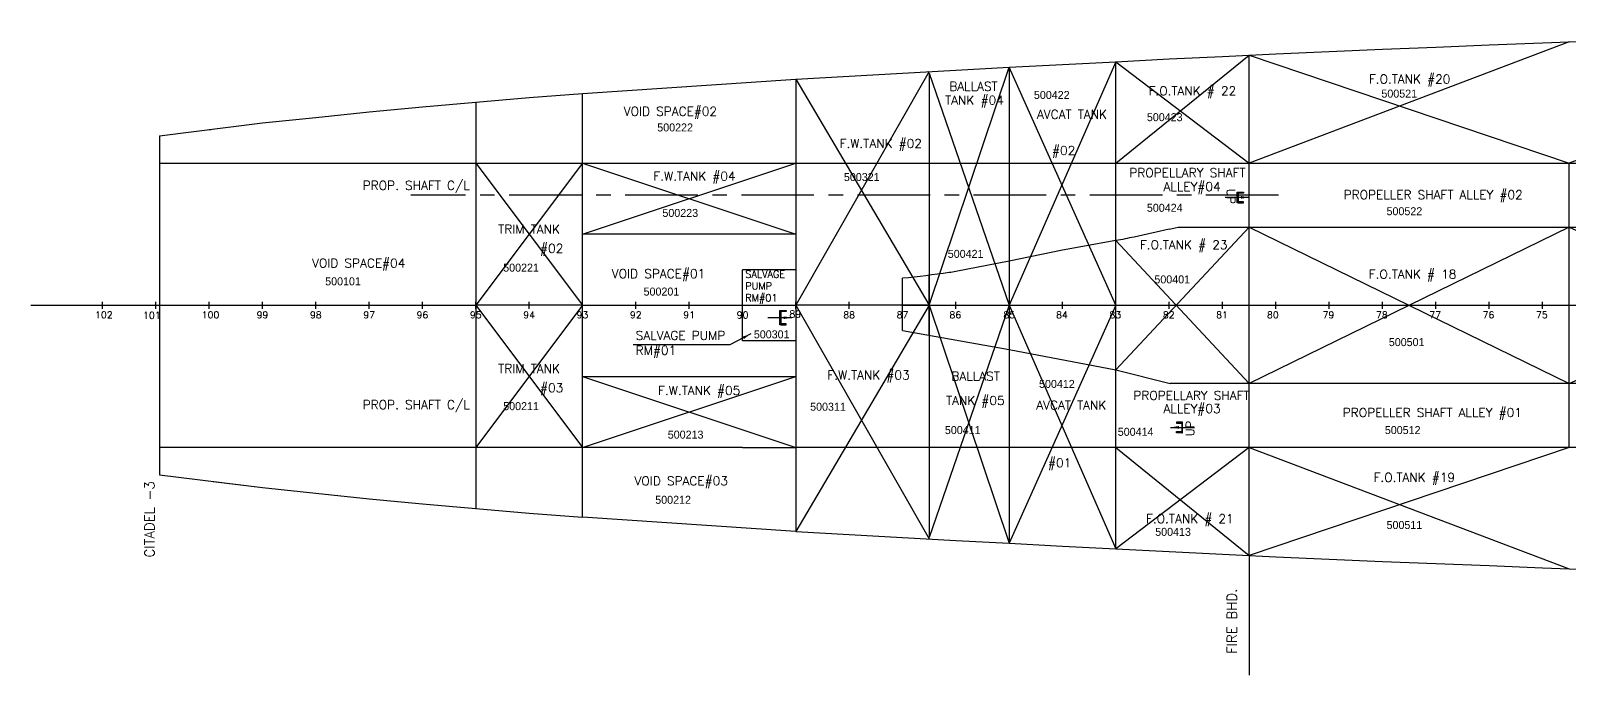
# Model space of a CAD drawing. Header units: inches. Extents: x -439515 to 169029, y 17745 to 226722.
# Drawn here: x 12884 to 49981, y 17745 to 33292 of the extents above; entities that cross this region are included whole.
import ezdxf
from ezdxf.enums import TextEntityAlignment as Align

# ---------------------------------------------------------------- set-up
doc = ezdxf.new("R2010")
doc.units = ezdxf.units.IN
doc.header["$LTSCALE"] = 700
doc.header["$MEASUREMENT"] = 0
for name, pattern in [('CENTER', [2, 1.25, -0.25, 0.25, -0.25]), ('CENTERX2', [4, 2.5, -0.5, 0.5, -0.5]), ('DOTDASH1', [1600, 1000, -250, 100, -250]), ('H1', [40, 20, -20])]:
    doc.linetypes.add(name, pattern=pattern)
for name, color, linetype in [('00', 7, 'Continuous'), ('01', 7, 'Continuous'), ('AP & CLS', 7, 'Continuous'), ('COMPT.NOS', 4, 'Continuous'), ('COMPTNAME', 7, 'Continuous'), ('HOLD', 7, 'Continuous'), ('TANK MARKS', 7, 'Continuous'), ('UP-DOWN', 7, 'Continuous')]:
    doc.layers.add(name, color=color, linetype=linetype)
doc.styles.add('ROMANS', font='romans')
doc.styles.add('style1', font='romans.shx', dxfattribs={"height": 250})
doc.dimstyles.get("Standard").update_dxf_attribs({"dimtxt": 150.18, "dimasz": 200.18, "dimexe": 0.8, "dimexo": 0.625, "dimgap": 0.09, "dimtad": 0, "dimtih": 1, "dimtoh": 1, "dimdec": 0, "dimzin": 0, "dimdsep": 46, "dimtxsty": 'Standard', "dimcen": 8.09, "dimclrd": 40, "dimclre": 40, "dimadec": 0, "dimazin": 0, "dimtfac": 1, "dimtdec": 0, "dimtofl": 0, "dimtmove": 0, "dimatfit": 3, "dimfxl": 1, "dimtolj": 1, "dimtzin": 0, "dimarcsym": 0})

# ---------------------------------------------------------------- blocks, each defined once
blk = doc.blocks.new('fghghj')
at = {"color": 3, "linetype": 'Continuous'}
blk.add_lwpolyline([(318315, -37952), (318615, -37952), (318615, -37927), (318315, -37927)], close=True, dxfattribs=at)
at = {"layer": '00', "color": 3}
for points in [[(318345, -38102), (318345, -37952), (318315, -37952), (318315, -38102)], [(318585, -38102), (318585, -37952), (318615, -37952), (318615, -38102)]]:
    blk.add_lwpolyline(points, close=True, dxfattribs=at)
at = {"layer": '01', "color": 4, "linetype": 'ByBlock'}
blk.add_line((318615, -37927), (318615, -37927), dxfattribs=at)
blk.add_line((318615, -37927), (318615, -37927), dxfattribs=at)
blk = doc.blocks.new('qwas')
at = {"color": 3, "linetype": 'H1'}
blk.add_line((-836179, 147376), (-836179, 147776), dxfattribs=at)
at = {"color": 3, "linetype": 'Continuous'}
blk.add_lwpolyline([(-836192, 147376), (-836192, 147776), (-836167, 147776), (-836167, 147376)], close=True, dxfattribs=at)
at = {"layer": '00', "color": 3}
for points in [[(-836342, 147746), (-836192, 147746), (-836192, 147776), (-836342, 147776)], [(-836342, 147406), (-836192, 147406), (-836192, 147376), (-836342, 147376)]]:
    blk.add_lwpolyline(points, close=True, dxfattribs=at)

msp = doc.modelspace()

# ---------------------------------------------------------------- linework, layer by layer
at = {"color": 7, "linetype": 'Continuous'}
for p, q in [((42265, 20636), (42265, 32703)), ((35192, 26584), (35192, 26755)), ((36478, 26584), (36478, 26755)), ((37764, 26584), (37764, 26755)), ((39050, 26584), (39050, 26755)), ((40336, 26584), (40336, 26755)), ((41622, 26584), (41622, 26755)), ((42908, 26584), (42908, 26755)), ((44194, 26584), (44194, 26755)), ((45480, 26584), (45480, 26755)), ((46766, 26584), (46766, 26755)), ((48052, 26584), (48052, 26755)), ((49338, 26584), (49338, 26755))]:
    msp.add_line(p, q, dxfattribs=at)
at = {"color": 7}
for p, q in [((36478, 32410), (36478, 20930)), ((39050, 28230), (39050, 32546)), ((31333, 32125), (31333, 21214)), ((31333, 32125), (31333, 26670)), ((34549, 32271), (34549, 21068)), ((23617, 31572), (23617, 21767)), ((26189, 21559), (26189, 31780)), ((15991, 30099), (30047, 30099)), ((30047, 30099), (31333, 30099)), ((31333, 30099), (42327, 30099)), ((42327, 30099), (69915, 30099)), ((49981, 23240), (49981, 30099)), ((31333, 28384), (26189, 28384)), ((39050, 25109), (39050, 28230)), ((40550, 28556), (58341, 28556)), ((36478, 27733), (36478, 25607)), ((33905, 26060), (33905, 27320)), ((34549, 25946), (34549, 27393)), ((34549, 26670), (31333, 26670)), ((33905, 26670), (34549, 26670)), ((34549, 26670), (39050, 26670)), ((39050, 26670), (58341, 26670)), ((33905, 26060), (36478, 25607)), ((36478, 25607), (39050, 25109)), ((26189, 24955), (31333, 24955)), ((39050, 20793), (39050, 25109)), ((39050, 25109), (40362, 24783)), ((58341, 24783), (40362, 24783)), ((30047, 23240), (15991, 23240)), ((30047, 23240), (31333, 23240)), ((42327, 23240), (31333, 23240)), ((69915, 23240), (42327, 23240))]:
    msp.add_line(p, q, dxfattribs=at)
for p, q in [((30047, 25812), (30047, 27527)), ((31333, 27527), (30047, 27527)), ((31333, 25812), (30047, 25812))]:
    msp.add_line(p, q)
at = {"color": 7, "linetype": 'DOTDASH1'}
for p, q in [((14615, 26584), (14615, 26755)), ((15901, 26584), (15901, 26755)), ((17187, 26584), (17187, 26755)), ((18473, 26584), (18473, 26755)), ((19759, 26584), (19759, 26755)), ((21045, 26584), (21045, 26755)), ((22331, 26584), (22331, 26755)), ((23617, 26584), (23617, 26755)), ((24903, 26584), (24903, 26755)), ((26189, 26584), (26189, 26755)), ((26189, 26670), (23617, 26670)), ((26189, 26670), (31333, 26670))]:
    msp.add_line(p, q, dxfattribs=at)
at = {"color": 5}
for p, q in [((27475, 26584), (27475, 26755)), ((28761, 26584), (28761, 26755)), ((30047, 26584), (30047, 26755)), ((31333, 26584), (31333, 26755)), ((32619, 26584), (32619, 26755))]:
    msp.add_line(p, q, dxfattribs=at)
at = {"color": 5, "linetype": 'DOTDASH1'}
msp.add_line((33905, 26584), (33905, 26755), dxfattribs=at)
at = {"color": 7, "linetype": 'DOTDASH1'}
msp.add_lwpolyline([(17187, 30908), (17232, 30913)], dxfattribs=at)
at = {"color": 7, "linetype": 'CENTERX2'}
msp.add_lwpolyline([(42970, 29328), (22052, 29328)], dxfattribs=at)
at = {"color": 7}
msp.add_lwpolyline([(40336, 28504, -0.004186), (39489, 28316, -0.008118), (39050, 28230), (37764, 28000), (36478, 27733), (35192, 27484, -0.012136), (35029, 27457, -0.009663), (33905, 27320)], format="xyb", dxfattribs=at)
for points in [[(40336, 28504), (40550, 28556)], [(44194, 26670), (45480, 26670)]]:
    msp.add_lwpolyline(points, dxfattribs=at)
at = {"color": 7, "linetype": 'CENTER', "const_width": 1.71}
msp.add_lwpolyline([(42970, 24012), (22052, 24012)], dxfattribs=at)
at = {"layer": '01', "color": 4, "linetype": 'ByBlock'}
msp.add_line((42265, 20636), (42265, 17745), dxfattribs=at)
at = {"layer": 'AP & CLS', "color": 7}
msp.add_line((12884, 26670), (23617, 26670), dxfattribs=at)
at = {"layer": 'HOLD', "color": 7}
for p, q in [((26189, 31780), (31333, 32125)), ((31333, 21214), (26189, 21559))]:
    msp.add_line(p, q, dxfattribs=at)
for points in [[(31333, 32125), (32619, 32198), (33905, 32271), (35192, 32340), (36478, 32410), (37764, 32478), (39050, 32546), (40336, 32611), (41622, 32673), (42908, 32734), (44194, 32794), (45480, 32846), (46766, 32898), (48052, 32949), (49338, 33000), (50624, 33049), (51910, 33094), (53196, 33137), (54482, 33180), (55769, 33222), (57055, 33259), (58341, 33292)], [(31333, 21214), (32619, 21141), (33905, 21068), (35192, 20999), (36478, 20930), (37764, 20861), (39050, 20793), (40336, 20728), (41622, 20666), (42908, 20605), (44194, 20545), (45480, 20493), (46766, 20442), (48052, 20390), (49338, 20340), (50624, 20290), (51910, 20245), (53196, 20202), (54482, 20160), (55769, 20118), (57055, 20080), (58341, 20047)]]:
    msp.add_lwpolyline(points, dxfattribs=at)
at = {"layer": 'HOLD', "color": 7, "linetype": 'DOTDASH1'}
for points in [[(15991, 30759), (18473, 31068), (19759, 31203), (21045, 31336), (22331, 31458), (23617, 31572), (24903, 31685), (26189, 31780)], [(15991, 30759), (15991, 22581)], [(15991, 22581), (18473, 22271)], [(17281, 22420), (18473, 22271), (19759, 22137), (21045, 22003), (22331, 21881), (23617, 21767), (24903, 21654), (26189, 21559)]]:
    msp.add_lwpolyline(points, dxfattribs=at)
at = {"layer": 'TANK MARKS', "color": 24, "linetype": 'DOTDASH1'}
for p, q in [((49981, 33023), (42265, 30099)), ((58341, 33292), (49981, 30099)), ((39050, 30099), (42265, 32703)), ((42265, 32703), (49981, 30099)), ((39050, 32546), (42265, 30099)), ((39050, 25109), (42265, 28556)), ((39050, 28230), (42265, 24783)), ((49981, 28556), (42265, 24783)), ((42265, 28556), (49981, 24783)), ((49981, 28556), (58341, 24783)), ((49981, 24783), (58341, 28556)), ((39050, 23240), (42265, 20636)), ((42265, 23240), (39050, 20793)), ((49981, 23240), (42265, 20636)), ((42265, 23240), (49981, 20315))]:
    msp.add_line(p, q, dxfattribs=at)
at = {"layer": 'TANK MARKS', "color": 4, "linetype": 'DOTDASH1'}
for p, q in [((34549, 32306), (31333, 26670)), ((31333, 32125), (34549, 26670)), ((26189, 28384), (31333, 30099)), ((26189, 30099), (31333, 28384)), ((31333, 26670), (34549, 21034)), ((34549, 26670), (31333, 21214)), ((26189, 24955), (31333, 23240)), ((26189, 23240), (31333, 24955))]:
    msp.add_line(p, q, dxfattribs=at)
at = {"layer": 'TANK MARKS', "color": 3, "linetype": 'DOTDASH1'}
for p, q in [((34549, 26670), (36478, 32410)), ((34549, 32271), (36478, 26670)), ((26189, 30099), (23617, 26670)), ((23617, 30099), (26189, 26670)), ((23617, 26670), (26189, 23240)), ((26189, 26670), (23617, 23240)), ((36478, 26670), (34549, 21068)), ((34549, 26670), (36478, 20930))]:
    msp.add_line(p, q, dxfattribs=at)
at = {"layer": 'TANK MARKS', "color": 30, "linetype": 'DOTDASH1'}
for p, q in [((39050, 32546), (36478, 26670)), ((39050, 26670), (36478, 32410)), ((39050, 26670), (36478, 20930)), ((36478, 26670), (39050, 20793))]:
    msp.add_line(p, q, dxfattribs=at)

# ---------------------------------------------------------------- block references
at = {"color": 5, "linetype": 'Continuous', "extrusion": (0, 0, -1), "xscale": 0.8573749999999999, "yscale": 0.8573749999999999, "zscale": -0.8573749999999999, "rotation": 270}
msp.add_blockref('fghghj', (-9459, 302316), dxfattribs=at)
at = {"color": 5, "linetype": 'Continuous', "xscale": 0.8573749999999999, "yscale": 0.8573749999999999, "zscale": 0.8573749999999999, "rotation": 270}
msp.add_blockref('fghghj', (73175, 296768), dxfattribs=at)
at = {"layer": '01', "xscale": 0.8573749999999999, "yscale": 0.8573749999999999, "zscale": 0.8573749999999999, "rotation": 180}
msp.add_blockref('qwas', (-685961, 152898), dxfattribs=at)

# ---------------------------------------------------------------- texts
at = {"color": 7, "style": 'ROMANS'}
for s, p in [('102', (14647, 26356)), ('101', (15804, 26346)), ('100', (17219, 26356)), ('99', (18471, 26356)), ('98', (19757, 26356)), ('97', (21043, 26356)), ('96', (22329, 26356)), ('95', (23615, 26356)), ('94', (24901, 26356)), ('93', (26187, 26356)), ('92', (27473, 26356)), ('91', (28759, 26356)), ('90', (30049, 26351)), ('89', (31319, 26375)), ('88', (32618, 26356)), ('87', (33904, 26356)), ('86', (35178, 26356)), ('85', (36478, 26356)), ('84', (37750, 26356)), ('83', (39036, 26356)), ('82', (40323, 26356)), ('81', (41609, 26356)), ('80', (42834, 26356)), ('79', (44176, 26356)), ('78', (45463, 26356)), ('77', (46749, 26356)), ('76', (48035, 26356)), ('75', (49321, 26356))]:
    msp.add_text(s, height=165, dxfattribs=at).set_placement(p, align=Align.CENTER)
for s, p in [('CITADEL -3', (15865, 22425)), ('FIRE BHD.', (41963, 19836))]:
    msp.add_text(s, height=235.8, rotation=90, dxfattribs=at).set_placement(p, align=Align.RIGHT)
at = {"layer": 'COMPT.NOS', "color": 4, "linetype": 'ByBlock', "char_height": 192.9, "width": 1570.24, "attachment_point": 1}
for s, insert in [('500422', (37073, 31840)), ('500521', (45452, 31872)), ('500423', (39797, 31304)), ('500222', (27991, 31056)), ('500321', (32491, 29860)), ('500223', (28115, 28994)), ('500424', (39797, 29118)), ('500522', (45576, 29035)), ('500421', (34996, 28007)), ('500221', (24276, 27674)), ('500101', (19983, 27344)), ('500201', (27661, 27097)), ('500401', (39978, 27391)), ('500301', (30319, 26065)), ('500501', (45631, 25878)), ('500412', (37197, 24869)), ('500211', (24276, 24333)), ('500311', (31677, 24319)), ('500411', (34926, 23756)), ('500512', (45535, 23756)), ('500213', (28244, 23646)), ('500414', (39095, 23714)), ('500212', (27942, 22074)), ('500413', (39998, 21301)), ('500511', (45576, 21466))]:
    msp.add_mtext(s, dxfattribs=dict(at, insert=insert))
at = {"layer": 'COMPTNAME', "color": 7, "style": 'style1'}
for s, height, p in [('BALLAST', 214.3, (36198, 31844)), ('F.O.TANK # 22', 214.34, (41950, 31735)), ('F.O.TANK #20', 214.34, (47116, 32019)), ('TANK #04', 214.3, (36346, 31510)), ('VOID SPACE#02', 214.34, (29433, 31241)), ('AVCAT TANK ', 214.34, (38983, 31168)), ('F.W.TANK #02', 214.34, (34372, 30465)), ('#02', 214.3, (38070, 30296)), ('PROP. SHAFT C/L', 214.34, (23470, 29454)), ('F.W.TANK #04', 214.34, (29880, 29677)), ('PROPELLARY SHAFT', 214.34, (42174, 29759)), ('ALLEY#04', 214.3, (41577, 29425)), ('PROPELLER SHAFT ALLEY #02', 214.34, (48860, 29230)), ('TRIM TANK', 214.3, (25645, 28398)), ('F.O.TANK # 23', 214.34, (41741, 28022)), ('VOID SPACE#04', 214.34, (21917, 27579)), ('#02', 214.3, (25726, 27935)), ('VOID SPACE#01', 214.34, (29146, 27325)), ('F.O.TANK # 18', 214.34, (47261, 27313)), ('TRIM TANK', 214.3, (25645, 25036)), ('F.W.TANK #03', 214.34, (34077, 24881)), ('BALLAST', 214.3, (36250, 24852)), ('#03', 214.3, (25726, 24572)), ('F.W.TANK #05', 214.34, (29994, 24508)), ('TANK #05', 214.3, (36367, 24266)), ('PROPELLARY SHAFT', 214.34, (42274, 24387)), ('PROP. SHAFT C/L', 214.34, (23470, 24165)), ('AVCAT TANK', 214.3, (38819, 24153)), ('ALLEY#03', 214.3, (41577, 24071)), ('PROPELLER SHAFT ALLEY #01', 214.34, (48838, 23975)), ('#01', 214.3, (37976, 22763)), ('F.O.TANK #19', 214.34, (47229, 22411)), ('VOID SPACE#03', 214.34, (29694, 22327)), ('F.O.TANK # 21', 214.34, (41889, 21414))]:
    msp.add_text(s, height=height, dxfattribs=at).set_placement(p, align=Align.RIGHT)
at = {"layer": 'COMPTNAME', "color": 7, "attachment_point": 1, "style": 'style1'}
for s, insert, char_height, width in [('{\\Fromans.shx|c0;SALVAGE PUMP RM#01}', (30113, 27507), 171.48, 1019.84), ('SALVAGE PUMP RM#01', (27472, 26049), 214.34, 2903.79)]:
    msp.add_mtext(s, dxfattribs=dict(at, insert=insert, char_height=char_height, width=width))
at = {"layer": 'UP-DOWN', "color": 7, "style": 'ROMANS'}
for rotation, p in [(270, (41724, 29484)), (90, (40941, 23511))]:
    msp.add_text('UP', height=201.6, rotation=rotation, dxfattribs=at).set_placement(p)

# ---------------------------------------------------------------- leaders
at = {"color": 3}
for points in [[(42266, 29273), (41688, 29273)], [(31236, 26370), (30659, 26370)], [(40368, 23724), (40946, 23724)]]:
    msp.add_leader(points, dimstyle='Standard', dxfattribs=at)
at = {"layer": 'COMPTNAME', "color": 7}
msp.add_leader([(30243, 25980), (29740, 25712), (27408, 25712)], dimstyle='Standard', override={"dimgap": 0.09, "dimtad": 0}, dxfattribs=at)

doc.saveas('drawing.dxf')
